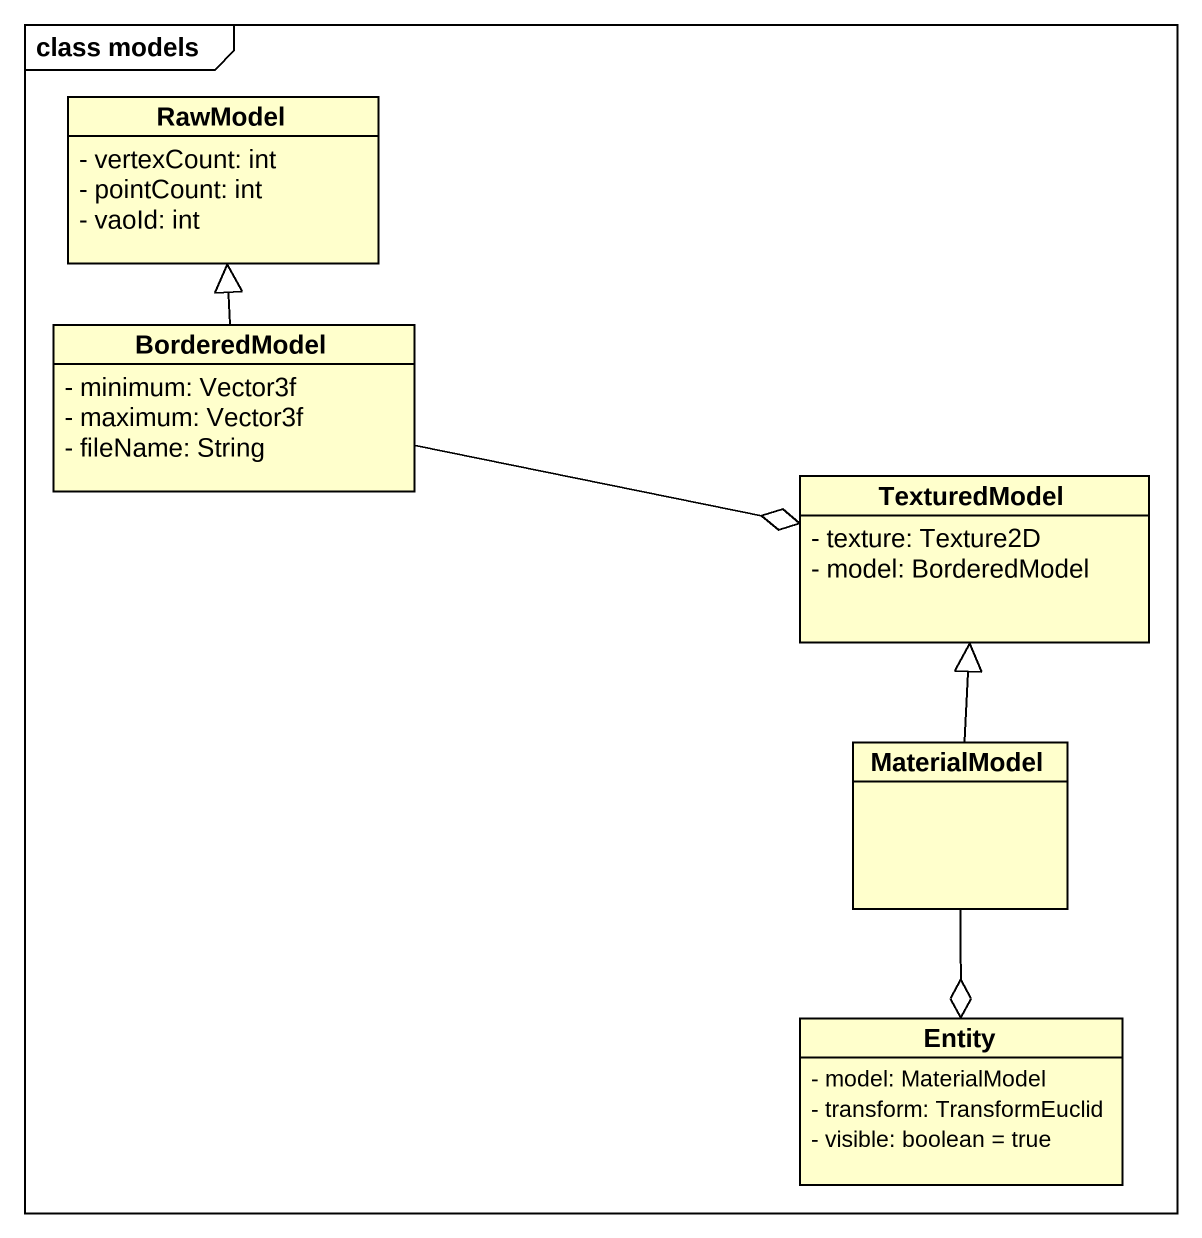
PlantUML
@startuml
mainframe class models
hide circle
hide empty members
skinparam classAttributeIconSize 0
class RawModel {
  - vertexCount: int
  - pointCount: int
  - vaoId: int
}
class BorderedModel {
  - minimum: Vector3f
  - maximum: Vector3f
  - fileName: String
}
class TexturedModel {
  - texture: Texture2D
  - model: BorderedModel
}
class MaterialModel
class "Entity" as Entity_ {
  - model: MaterialModel
  - transform: TransformEuclid
  - visible: boolean = true
}
BorderedModel -up-|> RawModel
BorderedModel -right-o TexturedModel
MaterialModel -up-|> TexturedModel
MaterialModel --o Entity_
@enduml
